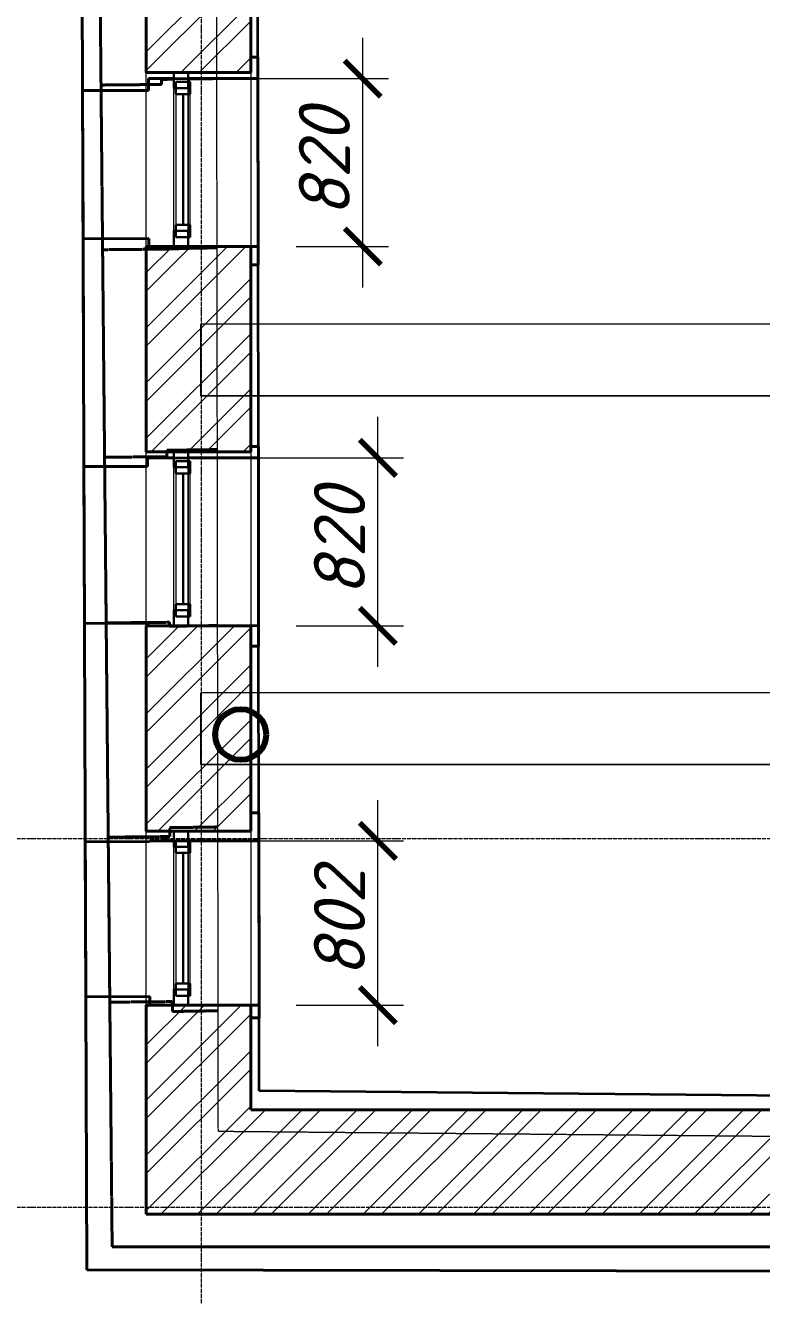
# Model space of a CAD drawing. Header units: millimetres. Extents: x 749182 to 2267578, y 70462 to 311449.
# Drawn here: x 1957921 to 1961515, y 75491 to 81695 of the extents above; entities that cross this region are included whole.
import ezdxf

# ---------------------------------------------------------------- set-up
doc = ezdxf.new("R2010")
doc.units = ezdxf.units.MM
for name, pattern in [('ADSK_Линия сетки', [25, 20, -2.5, 0, -2.5]), ('ADSK_Сверху', [4.5, 3, -1.5]), ('осеваяX2', [4, 2.5, -0.5, 0.5, -0.5])]:
    doc.linetypes.add(name, pattern=pattern)
doc.layers.get('Defpoints').update_dxf_attribs({"color": 255})
for name, color, linetype, lineweight in [('_ Окна', 7, 'Continuous', 30), ('Витраж', 7, 'Continuous', 9), ('Каркас', 7, 'Continuous', 9), ('Окна', 7, 'Continuous', 18), ('Оси', 165, 'осеваяX2', 13), ('Перекрытие', 7, 'Continuous', 18), ('размеры', 7, 'Continuous', 9), ('Стены', 184, 'Continuous', 40), ('Стены наружные', 7, 'Continuous', 18), ('Стены разрез', 7, 'Continuous', 35), ('стояки', 7, 'Continuous', 9)]:
    doc.layers.add(name, color=color, linetype=linetype, lineweight=lineweight)
doc.layers.add('планы со стояками отопление_dwg', color=7, linetype='Continuous', lineweight=9, true_color=0x767676)
doc.styles.add('М2', font='isocpeui.ttf')
doc.dimstyles.new('SPDS 1_100', dxfattribs={"dimscale": 100, "dimtxt": 2.5, "dimasz": 1.77, "dimexe": 1.25, "dimexo": 0.625, "dimtad": 1, "dimdec": 0, "dimrnd": 0.001, "dimzin": 9, "dimtxsty": 'М2', "dimblk": 'ARCHTICK', "dimcen": 2.5, "dimdle": 2, "dimclrt": 256, "dimadec": 0, "dimazin": 2, "dimtfac": 0.75, "dimtdec": 0, "dimtmove": 1, "dimatfit": 3, "dimfxl": 0, "dimtolj": 1, "dimlwd": 9, "dimlwe": 9, "dimarcsym": 0})
pattern_1 = [(45, (1958220.23, 75616.62), (-134.7038, 134.7038), []), (45, (1958310.03, 75616.62), (-134.7038, 134.7038), [])]

# ---------------------------------------------------------------- blocks, each defined once
blk = doc.blocks.new('Существующие стены 2 этаж - Существующие стены 2 этаж-699583-01 План 1-го этажа маркировочный')
at = {"layer": 'Стены', "color": 254, "linetype": 'ADSK_Сверху', "true_color": 0xe8c5d7}
for p, q in [((123.9, 113), (45.2, 8338.2)), ((59.9, 6809.3), (69.6, 5786.7)), ((69.6, 5786.7), (365.4, 5789.5)), ((365.4, 5789.5), (69.6, 5786.7)), ((69.6, 5786.7), (77.3, 4982.4)), ((69.6, 5786.7), (77.3, 4982.4)), ((77.3, 4982.4), (69.6, 5786.7)), ((365, 5814.1), (425.5, 5815)), ((425.5, 5815), (365, 5814.1)), ((365.4, 5789.5), (365, 5814.1)), ((365, 5814.1), (365.4, 5789.5)), ((495.5, 5816), (505, 5816.2)), ((505, 5816.2), (495.5, 5816)), ((505, 5816.2), (635.1, 5818.1)), ((635.1, 5818.1), (505, 5816.2)), ((377.5, 4985.3), (77.3, 4982.4)), ((77.3, 4982.4), (377.5, 4985.3)), ((77.3, 4982.4), (87, 3968.8)), ((517.4, 4989.7), (377.5, 4985.3)), ((377.5, 4985.3), (517.4, 4989.7)), ((636.3, 4991.5), (517.4, 4989.7)), ((517.4, 4989.7), (636.3, 4991.5)), ((87, 3968.8), (391.5, 3971.7)), ((391.5, 3971.7), (87, 3968.8)), ((391, 4002.8), (531, 4004.9)), ((531, 4004.9), (391, 4002.8)), ((391.5, 3971.7), (391, 4002.8)), ((391, 4002.8), (391.5, 3971.7)), ((531.8, 4004.9), (637.7, 4006.5)), ((637.7, 4006.5), (531.8, 4004.9)), ((87, 3968.8), (94.8, 3159.9)), ((87, 3968.8), (94.8, 3159.9)), ((94.8, 3159.9), (87, 3968.8)), ((403.6, 3162.8), (94.8, 3159.9)), ((94.8, 3159.9), (403.6, 3162.8)), ((94.8, 3159.9), (104.8, 2113.5)), ((403.9, 3143.5), (403.6, 3162.8)), ((403.6, 3162.8), (403.9, 3143.5)), ((543.9, 3145.6), (403.9, 3143.5)), ((403.9, 3143.5), (543.9, 3145.6)), ((638.9, 3147), (543.9, 3145.6)), ((543.9, 3145.6), (638.9, 3147)), ((104.8, 2113.5), (405.4, 2116.4)), ((405.4, 2116.4), (104.8, 2113.5)), ((104.8, 2113.5), (112.5, 1307.5)), ((104.8, 2113.5), (112.5, 1307.5)), ((112.5, 1307.5), (104.8, 2113.5)), ((404.7, 2159.8), (544.7, 2161.9)), ((544.7, 2161.9), (404.7, 2159.8)), ((405.4, 2116.4), (404.7, 2159.8)), ((404.7, 2159.8), (405.4, 2116.4)), ((544.7, 2161.9), (640.3, 2163.3)), ((640.3, 2163.3), (544.7, 2161.9)), ((417.5, 1310.4), (112.5, 1307.5)), ((112.5, 1307.5), (417.5, 1310.4)), ((112.5, 1307.5), (123.9, 113)), ((418.2, 1262.1), (417.5, 1310.4)), ((417.5, 1310.4), (418.2, 1262.1)), ((558.2, 1264.2), (418.2, 1262.1)), ((418.2, 1262.1), (558.2, 1264.2)), ((641.5, 1265.5), (558.2, 1264.2)), ((558.2, 1264.2), (641.5, 1265.5)), ((123.9, 113), (8470.1, 113)), ((8470.1, 113), (123.9, 113))]:
    blk.add_line(p, q, dxfattribs=at)
blk = doc.blocks.new('Прямоугольный импост - 70х20_56мм-1425354-01 План 1-го этажа маркировочный')
at = {"layer": 'Витраж', "color": 253, "linetype": 'ADSK_Сверху', "true_color": 0xaaaaaa}
for p, q in [((495.5, 2143), (425.5, 2143)), ((425.5, 2067), (425.5, 2143)), ((495.5, 2067), (495.5, 2143)), ((425.5, 1293), (425.5, 1369)), ((495.5, 1293), (495.5, 1369)), ((425.5, 1293), (495.5, 1293))]:
    blk.add_line(p, q, dxfattribs=at)
blk = doc.blocks.new('Прямоугольный импост - 70х20_56мм-1257200-01 План 1-го этажа маркировочный')
at = {"layer": 'Витраж', "color": 253, "linetype": 'ADSK_Сверху', "true_color": 0xaaaaaa}
for p, q in [((-76, 35), (0, 35)), ((0, 35), (0, -35)), ((0, -35), (-76, -35))]:
    blk.add_line(p, q, dxfattribs=at)
blk = doc.blocks.new('Прямоугольный импост - 70х20_56мм-1257201-01 План 1-го этажа маркировочный')
at = {"layer": 'Витраж', "color": 253, "linetype": 'ADSK_Сверху', "true_color": 0xaaaaaa}
for p, q in [((0, 35), (-76, 35)), ((0, -35), (0, 35)), ((-76, -35), (0, -35))]:
    blk.add_line(p, q, dxfattribs=at)
blk = doc.blocks.new('Прямоугольный импост - 70х60мм-1425356-01 План 1-го этажа маркировочный')
at = {"layer": 'Витраж', "color": 253, "linetype": 'ADSK_Сверху', "true_color": 0xaaaaaa}
for p, q in [((495.5, 7579.9), (425.5, 7579.9)), ((425.5, 6881.9), (425.5, 7579.9)), ((495.5, 6881.9), (495.5, 7579.9)), ((425.5, 6881.9), (495.5, 6881.9))]:
    blk.add_line(p, q, dxfattribs=at)
blk = doc.blocks.new('Существующие стены 1 эт - Существующие стены 1 эт-653793-01 План 1-го этажа маркировочный')
at = {"layer": 'Стены'}
for p, q in [((0, 0), (-29.8, 8263.2)), ((800.5, 5923.6), (835, 5923.6)), ((835, 5923.6), (800.5, 5923.6)), ((836.4, 4907.8), (835, 5923.6)), ((835, 5923.6), (836.4, 4907.8)), ((425.5, 5818), (301.9, 5817.8)), ((301.9, 5817.8), (302, 5760.7)), ((835.1, 5818.6), (495.5, 5818.1)), ((835.1, 5818.6), (836.3, 4998.7)), ((302, 5760.7), (-20.8, 5759.5)), ((-18.1, 5036), (-20.8, 5759.5)), ((-18.1, 5036), (303, 5037.2)), ((303, 5037.2), (303.1, 4997.9)), ((303.1, 4997.9), (425.5, 4998.1)), ((495.5, 4998.2), (836.3, 4998.7)), ((836.4, 4907.8), (800.5, 4907.8)), ((800.5, 4907.8), (836.4, 4907.8)), ((800.5, 4021.3), (837.7, 4021.3)), ((837.7, 4021.3), (800.5, 4021.3)), ((839, 3046.7), (837.7, 4021.3)), ((837.7, 4021.3), (839, 3046.7)), ((296.9, 3924), (-14.1, 3922.9)), ((-11.4, 3157.7), (-14.1, 3922.9)), ((425.5, 3966), (296.8, 3965.8)), ((296.8, 3965.8), (296.9, 3924)), ((837.7, 3966.6), (495.5, 3966.1)), ((837.7, 3966.6), (838.9, 3146.6)), ((-11.4, 3157.7), (297.9, 3158.9)), ((297.9, 3158.9), (297.9, 3145.9)), ((297.9, 3145.9), (425.5, 3146.1)), ((495.5, 3146.2), (838.9, 3146.6)), ((839, 3046.7), (801.6, 3046.6)), ((801.6, 3046.6), (839, 3046.7)), ((800.5, 2232.6), (840.2, 2232.6)), ((840.2, 2232.6), (800.5, 2232.6)), ((841.6, 1230.9), (840.2, 2232.6)), ((840.2, 2232.6), (841.6, 1230.9)), ((306.8, 2092.1), (-7.5, 2091)), ((-4.8, 1334), (-7.5, 2091)), ((425.5, 2095), (306.8, 2094.9)), ((306.8, 2094.9), (306.8, 2092.1)), ((840.4, 2095.6), (495.5, 2095.1)), ((840.4, 2095.6), (841.5, 1293.8)), ((-4.8, 1334), (307.9, 1335.2)), ((307.9, 1335.2), (308, 1293)), ((308, 1293), (425.5, 1293.2)), ((495.5, 1293.3), (841.5, 1293.8)), ((841.6, 1230.9), (800.5, 1230.9)), ((800.5, 1230.9), (841.6, 1230.9)), ((8559, -13.6), (0, 0))]:
    blk.add_line(p, q, dxfattribs=at)
at = {"layer": 'Стены разрез'}
for p, q in [((-24.7, 6846.1), (-20.8, 5759.5)), ((835.1, 5818.6), (833.7, 6806.7)), ((301.9, 5817.8), (441.9, 5818)), ((302, 5760.7), (301.9, 5817.8)), ((441.9, 5818), (835.1, 5818.6)), ((-20.8, 5759.5), (302, 5760.7)), ((303, 5037.2), (-18.1, 5036)), ((-18.1, 5036), (-14.1, 3922.9)), ((303.1, 4997.9), (303, 5037.2)), ((443.1, 4998.1), (303.1, 4997.9)), ((836.3, 4998.7), (443.1, 4998.1)), ((837.7, 3966.6), (836.3, 4998.7)), ((-14.1, 3922.9), (296.9, 3924)), ((296.8, 3965.8), (436.8, 3966)), ((296.9, 3924), (296.8, 3965.8)), ((436.8, 3966), (837.7, 3966.6)), ((297.9, 3158.9), (-11.4, 3157.7)), ((-11.4, 3157.7), (-7.5, 2091)), ((297.9, 3145.9), (297.9, 3158.9)), ((437.9, 3146.1), (297.9, 3145.9)), ((838.9, 3146.6), (437.9, 3146.1)), ((840.4, 2095.6), (838.9, 3146.6)), ((-7.5, 2091), (306.8, 2092.1)), ((306.8, 2094.9), (446.8, 2095.1)), ((306.8, 2092.1), (306.8, 2094.9)), ((446.8, 2095.1), (840.4, 2095.6)), ((307.9, 1335.2), (-4.8, 1334)), ((-4.8, 1334), (0, 0)), ((308, 1293), (307.9, 1335.2)), ((448, 1293.2), (308, 1293)), ((841.5, 1293.8), (448, 1293.2)), ((842.1, 874.1), (841.5, 1293.8)), ((3586.7, 849.4), (842.1, 874.1)), ((0, 0), (3589.6, -5.7))]:
    blk.add_line(p, q, dxfattribs=at)
blk = doc.blocks.new('Витраж-тент со смещением вовне - 60мм 30 сдвиг-1466941-01 План 1-го этажа маркировочный')
at = {"layer": '_ Окна'}
for p, q in [((-379, 25), (-379, -45)), ((-379, 25), (-319, 25)), ((-379, -45), (-379, 25)), ((-319, 25), (-319, -45)), ((379, 25), (319, 25)), ((319, 25), (319, -45)), ((379, -45), (379, 25)), ((379, -45), (379, 25)), ((-319, -45), (-379, -45)), ((-319, -10), (319, -10)), ((319, -45), (379, -45))]:
    blk.add_line(p, q, dxfattribs=at)
at = {"layer": 'Окна'}
for p, q in [((319, 25), (-319, 25)), ((-319, -45), (319, -45))]:
    blk.add_line(p, q, dxfattribs=at)
blk = doc.blocks.new('Прямоугольный импост - 70х20_56мм-1256354-01 План 1-го этажа маркировочный')
at = {"layer": 'Витраж', "lineweight": 30}
for p, q in [((-76, 35), (0, 35)), ((-76, -35), (-76, 35)), ((0, 35), (0, -35)), ((0, -35), (-76, -35))]:
    blk.add_line(p, q, dxfattribs=at)
blk = doc.blocks.new('Прямоугольный импост - 70х20_56мм-1256356-01 План 1-го этажа маркировочный')
at = {"layer": 'Витраж', "lineweight": 30}
for p, q in [((0, 35), (-76, 35)), ((-76, 35), (-76, -35)), ((0, -35), (0, 35)), ((-76, -35), (0, -35))]:
    blk.add_line(p, q, dxfattribs=at)
blk = doc.blocks.new('Прямоугольный импост - 70х60мм-V36-01 План 1-го этажа маркировочный')
at = {"layer": 'Витраж'}
for p, q in [((425.5, 1369), (425.5, 2067)), ((495.5, 2067), (495.5, 1369))]:
    blk.add_line(p, q, dxfattribs=at)
blk = doc.blocks.new('планы со стояками отопление_dwg-1484427-01 План 1-го этажа маркировочный')
at = {"layer": 'стояки', "lineweight": 80}
blk.add_circle((173146.8, 158691.7), 124.3, dxfattribs=at)
blk = doc.blocks.new('_ArchTick')
at = {"color": 0, "linetype": 'ByBlock', "const_width": 0.15}
blk.add_lwpolyline([(-0.5, -0.5), (0.5, 0.5)], dxfattribs=at)
blk = doc.blocks.new('*D2811')
at = {"layer": 'Defpoints', "color": 0, "lineweight": 20, "transparency": 16777216}
for p in [(1958527.1, 77711.5), (1959641.5, 77711.5), (1959180.7, 76909.6)]:
    blk.add_point(p, dxfattribs=at)
at = {"layer": 'размеры', "color": 0, "lineweight": 9, "transparency": 16777216}
for p, q in [((1959641.5, 76709.6), (1959641.5, 77911.5)), ((1958589.6, 77711.5), (1959766.5, 77711.5)), ((1959243.2, 76909.6), (1959766.5, 76909.6))]:
    blk.add_line(p, q, dxfattribs=at)
at = {"layer": 'размеры', "color": 0, "lineweight": 9, "transparency": 16777216, "xscale": 177, "yscale": 177, "zscale": 177}
for p, rotation in [((1959641.5, 77711.5), 90), ((1959641.5, 76909.6), 270)]:
    blk.add_blockref('_ArchTick', p, dxfattribs=dict(at, rotation=rotation))
at = {"layer": 'размеры', "lineweight": 20, "transparency": 16777216, "insert": (1959454, 77310.6), "char_height": 250, "width": 454.106, "attachment_point": 5, "rotation": 90, "style": 'М2'}
blk.add_mtext('\\A1;802', dxfattribs=at)
blk = doc.blocks.new('*D2812')
at = {"layer": 'Defpoints', "color": 0, "lineweight": 20, "transparency": 16777216}
for p in [(1958517, 79582.4), (1959641.5, 79582.4), (1959180.7, 78762.5)]:
    blk.add_point(p, dxfattribs=at)
at = {"layer": 'размеры', "color": 0, "lineweight": 9, "transparency": 16777216}
for p, q in [((1959641.5, 78562.5), (1959641.5, 79782.4)), ((1958579.5, 79582.4), (1959766.5, 79582.4)), ((1959243.2, 78762.5), (1959766.5, 78762.5))]:
    blk.add_line(p, q, dxfattribs=at)
at = {"layer": 'размеры', "color": 0, "lineweight": 9, "transparency": 16777216, "xscale": 177, "yscale": 177, "zscale": 177}
for p, rotation in [((1959641.5, 79582.4), 90), ((1959641.5, 78762.5), 270)]:
    blk.add_blockref('_ArchTick', p, dxfattribs=dict(at, rotation=rotation))
at = {"layer": 'размеры', "lineweight": 20, "transparency": 16777216, "insert": (1959454, 79172.5), "char_height": 250, "width": 454.106, "attachment_point": 5, "rotation": 90, "style": 'М2'}
blk.add_mtext('\\A1;820', dxfattribs=at)
blk = doc.blocks.new('*D2813')
at = {"layer": 'Defpoints', "color": 0, "lineweight": 20, "transparency": 16777216}
for p in [(1958522.2, 81434.5), (1959567.6, 81434.5), (1959180.7, 80614.5)]:
    blk.add_point(p, dxfattribs=at)
at = {"layer": 'размеры', "color": 0, "lineweight": 9, "transparency": 16777216}
for p, q in [((1959567.6, 80414.5), (1959567.6, 81634.5)), ((1958584.7, 81434.5), (1959692.6, 81434.5)), ((1959243.2, 80614.5), (1959692.6, 80614.5))]:
    blk.add_line(p, q, dxfattribs=at)
at = {"layer": 'размеры', "color": 0, "lineweight": 9, "transparency": 16777216, "xscale": 177, "yscale": 177, "zscale": 177}
for p, rotation in [((1959567.6, 81434.5), 90), ((1959567.6, 80614.5), 270)]:
    blk.add_blockref('_ArchTick', p, dxfattribs=dict(at, rotation=rotation))
at = {"layer": 'размеры', "lineweight": 20, "transparency": 16777216, "insert": (1959380.1, 81024.5), "char_height": 250, "width": 454.106, "attachment_point": 5, "rotation": 90, "style": 'М2'}
blk.add_mtext('\\A1;820', dxfattribs=at)

msp = doc.modelspace()

# ---------------------------------------------------------------- hatches: boundary and pattern name
at = {"layer": 'Стены наружные', "lineweight": 9}
h = msp.add_hatch(dxfattribs=at)
h.set_pattern_fill('FP_3', color=256, angle=45, style=0, pattern_type=2)
h.set_pattern_definition(pattern_1)
h.paths.add_polyline_path([(1959020.7245, 75888.6393), (1959020.7245, 76909.6266), (1958510.7245, 76909.6266), (1958510.7245, 75888.6393), (1958862.5844, 75888.6393)])
h.paths.add_polyline_path([(1958851.0049, 77759.6266), (1959020.7245, 77759.6266), (1959020.7245, 78762.5014), (1958510.7245, 78762.5014), (1958510.7245, 77759.6266)])
h.paths.add_polyline_path([(1958851.0049, 79612.5014), (1959020.7245, 79612.5014), (1959020.7245, 80614.5241), (1958510.7245, 80614.5241), (1958510.7245, 79612.5014)])
h.paths.add_polyline_path([(1958851.0049, 81464.5241), (1959020.7245, 81464.5241), (1959020.7245, 82422.513), (1958510.7245, 82422.513), (1958510.7245, 81464.5241)])
h.paths.add_polyline_path([(1958510.7245, 83272.513), (1959020.7245, 83272.513), (1959020.7245, 84145.8711), (1958510.7245, 84145.8711), (1958510.7245, 83433.2844)])
h = msp.add_hatch(dxfattribs=at)
h.set_pattern_fill('FP_3', color=256, angle=45, style=0, pattern_type=2)
h.set_pattern_definition(pattern_1)
h.paths.add_polyline_path([(1966492.9392, 75888.6393), (1966493.2232, 75888.6393), (1966493.2232, 76398.6393), (1963256.0227, 76398.6393), (1963256.0227, 75888.6393), (1966183.5247, 75888.6393)])
h.paths.add_polyline_path([(1959267.2387, 75888.6393), (1961796.0227, 75888.6393), (1961796.0227, 76398.6393), (1959020.7245, 76398.6393), (1959020.7245, 75888.6393), (1959062.3059, 75888.6393)])

# ---------------------------------------------------------------- linework, layer by layer
at = {"layer": 'Каркас', "color": 253, "linetype": 'ADSK_Сверху', "true_color": 0xb2b2b2}
for p, q in [((1958776.852, 79885.0148), (1958776.852, 80235.0148)), ((1965978.6215, 80235.0148), (1958776.852, 80235.0148)), ((1958776.852, 79885.0148), (1965978.6215, 79885.0148)), ((1958776.4609, 78085.0148), (1958776.4609, 78435.0148)), ((1965978.6215, 78435.0148), (1958776.4609, 78435.0148)), ((1958776.4609, 78085.0148), (1965978.6215, 78085.0148))]:
    msp.add_line(p, q, dxfattribs=at)
at = {"layer": 'Каркас', "color": 253, "linetype": 'ADSK_Сверху', "true_color": 0xaaaaaa}
for p, q in [((1958776.852, 80235.0148), (1958776.852, 79885.0148)), ((1965978.6215, 80235.0148), (1958776.852, 80235.0148)), ((1965978.6215, 79885.0148), (1958776.852, 79885.0148)), ((1958776.4609, 78435.0148), (1958776.4609, 78085.0148)), ((1965978.6215, 78435.0148), (1958776.4609, 78435.0148)), ((1965978.6215, 78085.0148), (1958776.4609, 78085.0148))]:
    msp.add_line(p, q, dxfattribs=at)
at = {"layer": 'Оси', "linetype": 'ADSK_Линия сетки'}
for p, q in [((1958780.1361, 71313.2448), (1958780.1361, 120038.4712)), ((1947134.001, 77723.407), (2009148.6289, 77723.407)), ((1947134.001, 75923.407), (2009148.6289, 75923.407))]:
    msp.add_line(p, q, dxfattribs=at)
at = {"layer": 'Перекрытие', "linetype": 'ADSK_Сверху'}
for p, q in [((1958862.5844, 76292.5154), (1958854.2283, 82235.0148)), ((1966151.4036, 76226.8303), (1958862.5844, 76292.5154))]:
    msp.add_line(p, q, dxfattribs=at)
at = {"layer": 'Стены наружные', "lineweight": 40}
for p, q in [((1958510.7245, 82422.513), (1958510.7245, 81464.5241)), ((1959020.7245, 81464.5241), (1959020.7245, 82422.513)), ((1958510.7245, 81464.5241), (1959020.7245, 81464.5241)), ((1958510.7245, 80614.5241), (1958510.7245, 79612.5014)), ((1959020.7245, 80614.5241), (1958510.7245, 80614.5241)), ((1959020.7245, 79612.5014), (1959020.7245, 80614.5241)), ((1958510.7245, 79612.5014), (1959020.7245, 79612.5014)), ((1958510.7245, 78762.5014), (1958510.7245, 77759.6266)), ((1959020.7245, 78762.5014), (1958510.7245, 78762.5014)), ((1959020.7245, 77759.6266), (1959020.7245, 78762.5014)), ((1958510.7245, 77759.6266), (1959020.7245, 77759.6266)), ((1958510.7245, 76909.6266), (1958510.7245, 75888.6393)), ((1959020.7245, 76909.6266), (1958510.7245, 76909.6266)), ((1959020.7245, 76398.6393), (1959020.7245, 76909.6266)), ((1961796.0227, 76398.6393), (1959020.7245, 76398.6393)), ((1958510.7245, 75888.6393), (1961796.0227, 75888.6393))]:
    msp.add_line(p, q, dxfattribs=at)
at = {"layer": 'Стены наружные'}
for p, q in [((1958510.7245, 80614.5241), (1958510.7245, 81464.5241)), ((1959020.7245, 81464.5241), (1959020.7245, 80615.2235)), ((1958510.7245, 78762.787), (1958510.7245, 79612.5014)), ((1959020.7245, 79612.5014), (1959020.7245, 78763.208)), ((1958510.7245, 76909.6266), (1958510.7245, 77759.6266)), ((1959020.7245, 77759.6266), (1959020.7245, 76910.3191))]:
    msp.add_line(p, q, dxfattribs=at)

# ---------------------------------------------------------------- block references
at = {"layer": '_ Окна', "rotation": 89.99999999999993}
for p in [(1958680.7245, 81039.5241), (1958680.7245, 79187.5014), (1958680.7245, 77334.6266)]:
    msp.add_blockref('Витраж-тент со смещением вовне - 60мм 30 сдвиг-1466941-01 План 1-го этажа маркировочный', p, dxfattribs=at)
at = {"layer": 'Витраж', "color": 253, "linetype": 'ADSK_Сверху', "true_color": 0xaaaaaa}
for name, p in [('Прямоугольный импост - 70х20_56мм-1425354-01 План 1-го этажа маркировочный', (1958220.2258, 79321.5162)), ('Прямоугольный импост - 70х60мм-1425356-01 План 1-го этажа маркировочный', (1958220.2258, 73808.6298)), ('Прямоугольный импост - 70х20_56мм-1425354-01 План 1-го этажа маркировочный', (1958220.2258, 77469.4935)), ('Прямоугольный импост - 70х60мм-1425356-01 План 1-го этажа маркировочный', (1958220.2258, 71956.607)), ('Прямоугольный импост - 70х20_56мм-1425354-01 План 1-го этажа маркировочный', (1958220.2258, 75616.6187)), ('Прямоугольный импост - 70х60мм-1425356-01 План 1-го этажа маркировочный', (1958220.2258, 70103.7322))]:
    msp.add_blockref(name, p, dxfattribs=at)
at = {"layer": 'Витраж', "color": 253, "linetype": 'ADSK_Сверху', "true_color": 0xaaaaaa, "extrusion": (0, 0, -1), "rotation": 90.00000000000007}
for p in [(-1958680.7245, 81464.5241), (-1958680.7245, 79612.5014), (-1958680.7245, 77759.6266)]:
    msp.add_blockref('Прямоугольный импост - 70х20_56мм-1257200-01 План 1-го этажа маркировочный', p, dxfattribs=at)
at = {"layer": 'Витраж', "extrusion": (0, 0, -1), "rotation": 90.00000000000007}
for p in [(-1958680.7245, 81464.5241), (-1958680.7245, 79612.5014), (-1958680.7245, 77759.6266)]:
    msp.add_blockref('Прямоугольный импост - 70х20_56мм-1256354-01 План 1-го этажа маркировочный', p, dxfattribs=at)
at = {"layer": 'Витраж'}
for p in [(1958220.2258, 79321.5162), (1958220.2258, 77469.4935), (1958220.2258, 75616.6187)]:
    msp.add_blockref('Прямоугольный импост - 70х60мм-V36-01 План 1-го этажа маркировочный', p, dxfattribs=at)
at = {"layer": 'Витраж', "color": 253, "linetype": 'ADSK_Сверху', "true_color": 0xaaaaaa, "rotation": 269.9999999999999}
for p in [(1958680.7245, 80614.5241), (1958680.7245, 78762.5014), (1958680.7245, 76909.6266)]:
    msp.add_blockref('Прямоугольный импост - 70х20_56мм-1257201-01 План 1-го этажа маркировочный', p, dxfattribs=at)
at = {"layer": 'Витраж', "rotation": 269.9999999999999}
for p in [(1958680.7245, 80614.5241), (1958680.7245, 78762.5014), (1958680.7245, 76909.6266)]:
    msp.add_blockref('Прямоугольный импост - 70х20_56мм-1256356-01 План 1-го этажа маркировочный', p, dxfattribs=at)
at = {"layer": 'планы со стояками отопление_dwg', "color": 6, "true_color": 0xff00ff}
msp.add_blockref('планы со стояками отопление_dwg-1484427-01 План 1-го этажа маркировочный', (1785824.7266, -80460.4271), dxfattribs=at)
at = {"layer": 'Стены', "color": 254, "linetype": 'ADSK_Сверху', "true_color": 0xe8c5d7}
msp.add_blockref('Существующие стены 2 этаж - Существующие стены 2 этаж-699583-01 План 1-го этажа маркировочный', (1958220.2258, 75616.6187), dxfattribs=at)
at = {"layer": 'Стены', "color": 243, "true_color": 0xbb5389}
msp.add_blockref('Существующие стены 1 эт - Существующие стены 1 эт-653793-01 План 1-го этажа маркировочный', (1958220.2258, 75616.6187), dxfattribs=at)

# ---------------------------------------------------------------- dimensions: what is measured, and where the dimension line sits
at = {"layer": 'размеры', "lineweight": 20}
for base, p1, p2, picture, middle in [((1959567.5588, 81434.4676), (1959180.7245, 80614.5241), (1958522.1706, 81434.4676), '*D2813', (1959380.0588, 81024.4959)), ((1959641.4924, 79582.4393), (1959180.7245, 78762.5014), (1958517.0201, 79582.4393), '*D2812', (1959453.9924, 79172.4703)), ((1959641.4924, 77711.4956), (1959180.7245, 76909.6266), (1958527.0651, 77711.4956), '*D2811', (1959453.9924, 77310.5611))]:
    dim = msp.add_linear_dim(base=base, p1=p1, p2=p2, angle=90, dimstyle='SPDS 1_100', dxfattribs=at)
    dim.commit()
    dim.dimension.update_dxf_attribs({"geometry": picture, "text_midpoint": middle})

doc.saveas('drawing.dxf')
